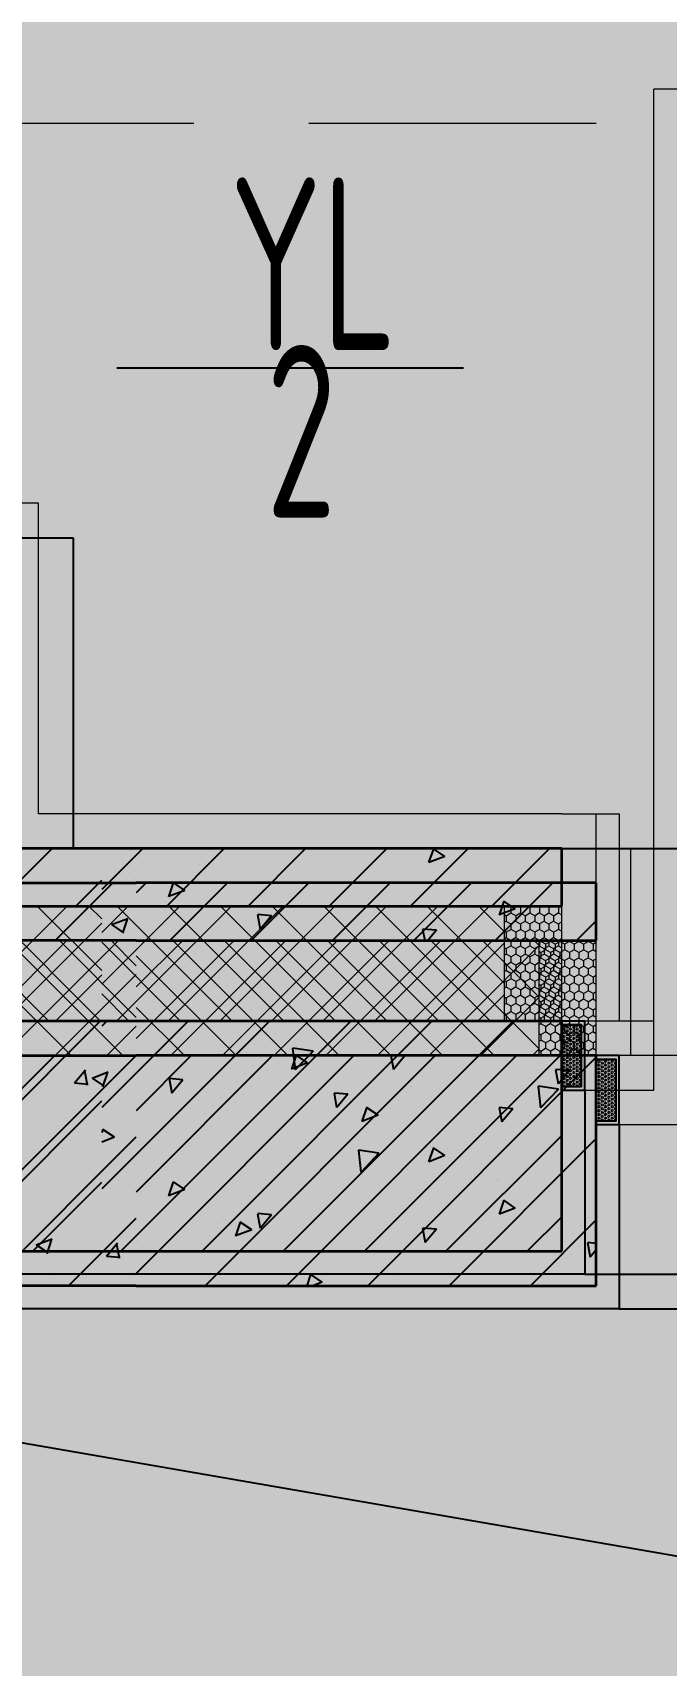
# Model space of a CAD drawing. Header units: inches. Extents: x 143994 to 247866, y 243815 to 272761.
# Drawn here: x 172965 to 173517, y 261216 to 262635 of the extents above; entities that cross this region are included whole.
import ezdxf

# ---------------------------------------------------------------- set-up
doc = ezdxf.new("R2010")
doc.units = ezdxf.units.IN
doc.header["$LTSCALE"] = 1000
doc.header["$MEASUREMENT"] = 0
doc.linetypes.add('DASH', pattern=[0.35, 0.25, -0.1])
doc.layers.get('DEFPOINTS').update_dxf_attribs({"color": 62})
for name, color, linetype in [('0-建筑1F', 127, 'Continuous'), ('0-建筑2F', 127, 'Continuous'), ('00雨水标注', 3, 'Continuous'), ('A-S-face(建筑粉刷线)', 136, 'Continuous'), ('A-Wall-Patn', 255, 'Continuous'), ('I-finish', 8, 'Continuous'), ('PUB_HATCH', 8, 'Continuous')]:
    doc.layers.add(name, color=color, linetype=linetype)
for name, color, linetype, lineweight in [('A-M-Stone', 11, 'Continuous', 15), ('A-Wall', 254, 'Continuous', 35), ('MQ-HZ幕墙绘制', 6, 'Continuous', 13), ('W-保温层', 8, 'Continuous', 13), ('散水线', 8, 'Continuous', 15)]:
    doc.layers.add(name, color=color, linetype=linetype, lineweight=lineweight)
doc.styles.add('ECADI', font='hzs.shx', dxfattribs={"width": 0.7, "bigfont": 'hztxt.shx'})

# ---------------------------------------------------------------- blocks, each defined once
blk = doc.blocks.new('QWQW8EF')
at = {"layer": '00雨水标注'}
blk.add_line((654271.4, -499237.2), (653969.9, -499237.2), dxfattribs=at)
at = {"layer": '00雨水标注', "style": 'ECADI', "width": 0.7}
for s, p in [('YL', (654068, -499221.5)), ('2', (654099.9, -499367.1))]:
    blk.add_text(s, height=150, rotation=0, dxfattribs=at).set_placement(p)
blk = doc.blocks.new('144')
at = {"layer": 'MQ-HZ幕墙绘制'}
h = blk.add_hatch(dxfattribs=at)
h.set_pattern_fill('HONEY', color=127, scale=3, angle=-90)
h.set_pattern_definition([(270, (1035526.5767, -380926.782), (4.124445, -7.14375), [4.7625, -9.525]), (30, (1035526.5767, -380926.782), (4.12444648, 7.143749147), [4.7625, -9.525]), (330, (1035526.5767, -380926.782), (8.24889148, -8.53e-07), [-9.525, 4.7625])])
h.paths.add_polyline_path([(654386.9, -378410.3), (654386.9, -378310.3), (654336.9, -378310.3), (654336.9, -378410.3)])
h = blk.add_hatch(dxfattribs=at)
h.set_pattern_fill('HEX', color=127, angle=-180, style=0)
h.set_pattern_definition([(180, (654562.314, -379591.232), (-6e-16, -1.649778), [0.9525, -1.905]), (300, (654562.314, -379591.232), (1.4287497, 0.824889), [0.9525, -1.905]), (240, (654561.3615, -379591.232), (1.4287497, -0.824889), [0.9525, -1.905])])
h.paths.add_polyline_path([(654386.9, -378413.3), (654386.9, -378467.3), (654403.9, -378467.3), (654403.9, -378413.3)])
at = {"layer": 'A-M-Stone', "color": 127}
for p, q in [((653931.9, -377960.3), (652931.9, -377960.3)), ((653931.9, -378230.3), (653931.9, -377960.3)), ((653986.9, -378230.3), (653931.9, -378230.3)), ((654386.9, -378230.3), (653986.9, -378230.3)), ((654386.9, -378230.3), (654416.9, -378230.3))]:
    blk.add_line(p, q, dxfattribs=at)
at = {"layer": 'A-S-face(建筑粉刷线)', "color": 127}
for p, q in [((653986.9, -378630.3), (653211.9, -378630.3)), ((654386.9, -378630.3), (653986.9, -378630.3))]:
    blk.add_line(p, q, dxfattribs=at)
blk.add_lwpolyline([(654406.9, -378470.3), (654406.9, -378630.3), (654386.9, -378630.3)], dxfattribs=at)
at = {"layer": 'A-Wall', "color": 127}
for p, q in [((653986.9, -378260.3), (653901.9, -378260.3)), ((654386.9, -378260.3), (653986.9, -378260.3)), ((654386.9, -378310.3), (654386.9, -378260.3)), ((652586.9, -378310.3), (653986.9, -378310.3)), ((653986.9, -378310.3), (654386.9, -378310.3)), ((653986.9, -378410.3), (652586.9, -378410.3)), ((654386.9, -378410.3), (653986.9, -378410.3)), ((654386.9, -378610.3), (654386.9, -378410.3)), ((652586.9, -378610.3), (653986.9, -378610.3)), ((653986.9, -378610.3), (654386.9, -378610.3))]:
    blk.add_line(p, q, dxfattribs=at)
at = {"layer": 'MQ-HZ幕墙绘制', "color": 127}
for p, q in [((654466.9, -378440.3), (654466.9, -377600.3)), ((654416.9, -378410.3), (654416.9, -378230.3)), ((654416.9, -378230.3), (654436.9, -378230.3)), ((654436.9, -378230.3), (654436.9, -378410.3)), ((654466.9, -378410.3), (654406.9, -378410.3)), ((654406.9, -378410.3), (654406.9, -378470.3)), ((654436.9, -378410.3), (654416.9, -378410.3)), ((654466.9, -378470.3), (654466.9, -378410.3)), ((654406.9, -378470.3), (654466.9, -378470.3))]:
    blk.add_line(p, q, dxfattribs=at)
blk.add_lwpolyline([(654386.9, -378410.3), (654386.9, -378310.3), (654336.9, -378310.3), (654336.9, -378410.3)], close=True, dxfattribs=at)
at = {"layer": 'MQ-HZ幕墙绘制', "color": 127, "lineweight": -3}
blk.add_lwpolyline([(654406.9, -378470.3), (654406.9, -378410.3), (654389.9, -378410.3), (654389.9, -378410.3), (654386.9, -378410.3), (654386.9, -378413.3), (654403.9, -378413.3), (654403.9, -378467.3), (654386.9, -378467.3), (654386.9, -378470.3), (654389.9, -378470.3), (654389.9, -378470.3), (654406.9, -378470.3, 0.000051)], format="xyb", dxfattribs=at)
at = {"layer": 'MQ-HZ幕墙绘制', "color": 127}
blk.add_arc((654469.7, -378437.5), 837.3, 359.8126, 90.1874, dxfattribs=at)
at = {"layer": 'PUB_HATCH', "color": 127, "linetype": 'Continuous'}
for p, q in [((653893.7, -378310.3), (653943.7, -378260.3)), ((654022.7, -378260.3), (653986.9, -378296)), ((654093.4, -378260.3), (654043.4, -378310.3)), ((654164.1, -378260.3), (654114.1, -378310.3)), ((654234.8, -378260.3), (654184.8, -378310.3)), ((654305.5, -378260.3), (654255.5, -378310.3)), ((654275.3, -378260.5), (654271.2, -378272.5)), ((654285.3, -378267.2), (654271.3, -378272.5)), ((654285.3, -378267.2), (654275.4, -378260.5)), ((654376.2, -378260.3), (654326.2, -378310.3)), ((654378.8, -378262.7), (654378.8, -378262.7)), ((653984.9, -378278.8), (653984.9, -378278.8)), ((654071.6, -378274), (654071.6, -378274)), ((654252.5, -378279.3), (654252.5, -378279.3)), ((654367.3, -378281), (654367.3, -378281)), ((653964.4, -378310.3), (653986.9, -378287.7)), ((654016.6, -378287.5), (654016.6, -378287.5)), ((654123.3, -378292), (654123.3, -378292)), ((654126.6, -378295.9), (654126.6, -378295.9)), ((654202.4, -378285.9), (654202.4, -378285.9)), ((654230.1, -378296.5), (654230.1, -378296.5)), ((653971.5, -378302.3), (653971.5, -378302.3)), ((654250.7, -378301), (654250.7, -378301)), ((654336.9, -378301.1), (654336.9, -378301.1)), ((654376.7, -378298.7), (654376.7, -378298.7)), ((653785.6, -378610.3), (653985.6, -378410.3)), ((654132.7, -378410.3), (653986.9, -378556)), ((654062, -378410.3), (653986.9, -378485.3)), ((653991.2, -378410.3), (653986.9, -378414.6)), ((654203.4, -378410.3), (654003.4, -378610.3)), ((654274.1, -378410.3), (654074.1, -378610.3)), ((654344.8, -378410.3), (654144.8, -378610.3)), ((654055.5, -378421.4), (654055.5, -378421.4)), ((654094.3, -378417.8), (654094.3, -378417.8)), ((654105.6, -378414.8), (654105.6, -378414.8)), ((654375.5, -378421.6), (654375.5, -378421.6)), ((653948, -378425.4), (653948, -378425.4)), ((654152.9, -378433.7), (654155.1, -378452.7)), ((654170.7, -378436.4), (654153, -378433.7)), ((654170.7, -378436.4), (654155.2, -378452.7)), ((654386.9, -378438.9), (654215.5, -378610.3)), ((654280.6, -378438.4), (654280.6, -378438.4)), ((654381.6, -378425.6), (654381.6, -378425.6)), ((653943.1, -378449.4), (653943.1, -378449.4)), ((654155.9, -378439.9), (654151.9, -378452)), ((654165.9, -378446.6), (654151.9, -378452)), ((654165.9, -378446.6), (654156, -378439.9)), ((654176.7, -378453.4), (654176.7, -378453.4)), ((654258.9, -378441.7), (654258.9, -378441.7)), ((653937.2, -378455.8), (653937.2, -378455.8)), ((654045.5, -378460.3), (654047.8, -378472.9)), ((654057.5, -378461.4), (654045.6, -378460.3)), ((654057.5, -378461.4), (654047.9, -378472.9)), ((654074, -378467.5), (654074, -378467.5)), ((654142.3, -378461.7), (654142.3, -378461.7)), ((654255, -378467.1), (654255, -378467.1)), ((654305.1, -378460.5), (654305.1, -378460.5)), ((654366.3, -378466.8), (654368.5, -378485.8)), ((654384.2, -378469.5), (654366.4, -378466.8)), ((653856.3, -378610.3), (653986.9, -378479.7)), ((653985.3, -378476.3), (653985.3, -378476.3)), ((653991.8, -378468.2), (653991.8, -378468.2)), ((654025.6, -378481.7), (654025.6, -378481.7)), ((654098.5, -378472.7), (654098.5, -378472.7)), ((654179.3, -378477), (654179.3, -378477)), ((654188.9, -378472.9), (654191.2, -378485.4)), ((654201, -378473.9), (654189, -378472.9)), ((654201, -378473.9), (654191.3, -378485.4)), ((654205.3, -378477.2), (654205.3, -378477.2)), ((654312.1, -378481.7), (654312.1, -378481.7)), ((654384.2, -378469.5), (654368.6, -378485.8)), ((654052.9, -378493.7), (654052.9, -378493.7)), ((654332.4, -378485.4), (654334.7, -378498)), ((654344.4, -378486.5), (654332.5, -378485.4)), ((654344.4, -378486.5), (654334.8, -378498)), ((654379.2, -378492.2), (654379.2, -378492.2)), ((653986, -378510.1), (653986, -378510.1)), ((653987.9, -378504.4), (653986.9, -378507.2)), ((653997.9, -378511.1), (653987.9, -378504.4)), ((654002.9, -378500.2), (654002.9, -378500.2)), ((654278.1, -378505), (654278.1, -378505)), ((654386.9, -378509.6), (654286.2, -378610.3)), ((653997.9, -378511.1), (653986.9, -378515.4)), ((654174.3, -378520), (654174.3, -378520)), ((654275.3, -378520.5), (654271.2, -378532.5)), ((654285.3, -378527.2), (654275.4, -378520.5)), ((654378.8, -378522.7), (654378.8, -378522.7)), ((654071.6, -378534), (654071.6, -378534)), ((654285.3, -378527.2), (654271.3, -378532.5)), ((653927, -378610.3), (653986.9, -378550.4)), ((654016.6, -378547.5), (654016.6, -378547.5)), ((654123.3, -378552), (654123.3, -378552)), ((654202.4, -378545.9), (654202.4, -378545.9)), ((654252.5, -378539.3), (654252.5, -378539.3)), ((654367.3, -378541), (654367.3, -378541)), ((653955.7, -378559.3), (653955.7, -378559.3)), ((654126.6, -378555.9), (654126.6, -378555.9)), ((654230.1, -378556.5), (654230.1, -378556.5)), ((654250.7, -378561), (654250.7, -378561)), ((654336.9, -378561.1), (654336.9, -378561.1)), ((654376.7, -378558.7), (654376.7, -378558.7)), ((653983.6, -378576.7), (653983.6, -378576.7)), ((654000.3, -378572.5), (654000.3, -378572.5)), ((654058.8, -378574.4), (654058.8, -378574.4)), ((654134, -378581), (654134, -378581)), ((654165.5, -378578.9), (654165.5, -378578.9)), ((654275.7, -378571.5), (654275.7, -378571.5)), ((654386.9, -378580.3), (654356.9, -378610.3)), ((654107.2, -378585), (654103.2, -378597.1)), ((654117.3, -378591.7), (654103.3, -378597)), ((654117.3, -378591.7), (654107.3, -378585)), ((654171.8, -378586.5), (654171.8, -378586.5)), ((654272.3, -378583.4), (654272.3, -378583.4)), ((654379, -378587.9), (654379, -378587.9)), ((653958.3, -378596.9), (653958.3, -378596.9)), ((654017.4, -378601), (654017.4, -378601)), ((654069.1, -378600.6), (654069.1, -378600.6)), ((654326.1, -378601.6), (654326.1, -378601.6))]:
    blk.add_line(p, q, dxfattribs=at)
at = {"layer": 'PUB_HATCH', "color": 127}
blk.add_line((654406.9, -378630.3), (655366.9, -378630.3), dxfattribs=at)
at = {"layer": 'W-保温层', "color": 127, "linetype": 'Continuous'}
for p, q in [((653941, -378410.3), (653841, -378310.3)), ((653856.9, -378410.3), (653956.9, -378310.3)), ((653985.9, -378410.3), (653885.9, -378310.3)), ((653986.9, -378366.4), (653930.8, -378310.3)), ((653986.9, -378321.5), (653975.7, -378310.3)), ((654054.8, -378310.3), (653986.9, -378378.2)), ((654009.9, -378310.3), (653986.9, -378333.3)), ((654099.7, -378310.3), (653999.7, -378410.3)), ((654000.4, -378310.3), (654100.4, -378410.3)), ((654144.6, -378310.3), (654044.6, -378410.3)), ((654045.3, -378310.3), (654145.3, -378410.3)), ((654189.5, -378310.3), (654089.5, -378410.3)), ((654090.2, -378310.3), (654190.2, -378410.3)), ((654234.4, -378310.3), (654134.4, -378410.3)), ((654135.1, -378310.3), (654235.1, -378410.3)), ((654279.3, -378310.3), (654179.3, -378410.3)), ((654180, -378310.3), (654280, -378410.3)), ((654324.2, -378310.3), (654224.2, -378410.3)), ((654224.9, -378310.3), (654324.9, -378410.3)), ((654269.8, -378310.3), (654336.9, -378377.4)), ((654314.7, -378310.3), (654336.9, -378332.5)), ((653901.8, -378410.3), (653986.9, -378325.1)), ((653986.9, -378341.7), (654055.5, -378410.3)), ((654336.9, -378342.5), (654269.1, -378410.3)), ((653946.7, -378410.3), (653986.9, -378370)), ((653986.9, -378386.6), (654010.6, -378410.3)), ((654336.9, -378387.4), (654314, -378410.3))]:
    blk.add_line(p, q, dxfattribs=at)
at = {"layer": '散水线', "color": 127, "linetype": 'DASH'}
blk.add_line((658966.9, -377630.3), (653211.9, -377630.3), dxfattribs=at)
blk = doc.blocks.new('1442323')
at = {"layer": 'MQ-HZ幕墙绘制'}
h = blk.add_hatch(dxfattribs=at)
h.set_pattern_fill('HONEY', color=127, scale=3, angle=-90)
h.set_pattern_definition([(270, (1077576.5767, -381015.8117), (4.124445, -7.14375), [4.7625, -9.525]), (30, (1077576.5767, -381015.8117), (4.12444648, 7.143749147), [4.7625, -9.525]), (330, (1077576.5767, -381015.8117), (8.24889148, -8.53e-07), [-9.525, 4.7625])])
h.paths.add_polyline_path([(696436.9, -378499.3), (696436.9, -378399.3), (696386.9, -378399.3), (696386.9, -378499.3)])
h = blk.add_hatch(dxfattribs=at)
h.set_pattern_fill('HEX', color=127, angle=-180, style=0)
h.set_pattern_definition([(180, (696612.314, -379680.2616), (-6e-16, -1.649778), [0.9525, -1.905]), (300, (696612.314, -379680.2616), (1.4287497, 0.824889), [0.9525, -1.905]), (240, (696611.3615, -379680.2616), (1.4287497, -0.824889), [0.9525, -1.905])])
h.paths.add_polyline_path([(696436.9, -378502.3), (696436.9, -378556.3), (696453.9, -378556.3), (696453.9, -378502.3)])
at = {"layer": 'A-M-Stone', "color": 127}
for p, q in [((695856.9, -378319.3), (696036.9, -378319.3)), ((696436.9, -378319.3), (696036.9, -378319.3)), ((696466.9, -378319.3), (696436.9, -378319.3)), ((696466.9, -378499.3), (696466.9, -378319.3))]:
    blk.add_line(p, q, dxfattribs=at)
at = {"layer": 'A-S-face(建筑粉刷线)', "color": 127}
for p, q in [((696036.9, -378719.3), (695261.9, -378719.3)), ((696436.9, -378719.3), (696036.9, -378719.3))]:
    blk.add_line(p, q, dxfattribs=at)
blk.add_lwpolyline([(696456.9, -378559.3), (696456.9, -378719.3), (696436.9, -378719.3)], dxfattribs=at)
at = {"layer": 'A-Wall', "color": 127}
for p, q in [((695826.9, -378349.3), (696036.9, -378349.3)), ((696436.9, -378349.3), (696036.9, -378349.3)), ((696436.9, -378399.3), (696436.9, -378349.3)), ((696036.9, -378399.3), (694636.9, -378399.3)), ((696036.9, -378399.3), (694636.9, -378399.3)), ((696036.9, -378399.3), (696436.9, -378399.3)), ((694636.9, -378499.3), (696036.9, -378499.3)), ((696436.9, -378499.3), (696036.9, -378499.3)), ((696436.9, -378699.3), (696436.9, -378499.3)), ((696036.9, -378699.3), (694636.9, -378699.3)), ((696036.9, -378699.3), (696436.9, -378699.3))]:
    blk.add_line(p, q, dxfattribs=at)
at = {"layer": 'I-finish', "color": 127}
blk.add_line((696994.3, -379018.8), (695261.9, -378719.3), dxfattribs=at)
at = {"layer": 'MQ-HZ幕墙绘制', "color": 127}
for p, q in [((696516.9, -378499.3), (696456.9, -378499.3)), ((696456.9, -378499.3), (696456.9, -378559.3)), ((696456.9, -378559.3), (696516.9, -378559.3))]:
    blk.add_line(p, q, dxfattribs=at)
blk.add_lwpolyline([(696436.9, -378499.3), (696436.9, -378399.3), (696386.9, -378399.3), (696386.9, -378499.3)], close=True, dxfattribs=at)
at = {"layer": 'MQ-HZ幕墙绘制', "color": 127, "lineweight": -3}
blk.add_lwpolyline([(696456.9, -378559.3), (696456.9, -378499.3), (696439.9, -378499.3), (696439.9, -378499.3), (696436.9, -378499.3), (696436.9, -378502.3), (696453.9, -378502.3), (696453.9, -378556.3), (696436.9, -378556.3), (696436.9, -378559.3), (696439.9, -378559.3), (696439.9, -378559.3), (696456.9, -378559.3, 0.000051)], format="xyb", dxfattribs=at)
at = {"layer": 'PUB_HATCH', "color": 127}
for p, q in [((696466.9, -378319.3), (697406.9, -378319.3)), ((696456.9, -378719.3), (697416.9, -378719.3))]:
    blk.add_line(p, q, dxfattribs=at)
at = {"layer": 'PUB_HATCH', "color": 127, "linetype": 'Continuous'}
for p, q in [((695966.5, -378399.3), (696016.5, -378349.3)), ((696045.5, -378349.3), (696036.9, -378357.9)), ((696069, -378349.3), (696065, -378361.2)), ((696116.2, -378349.3), (696066.2, -378399.3)), ((696079.1, -378355.8), (696069.6, -378349.3)), ((696186.9, -378349.3), (696136.9, -378399.3)), ((696257.7, -378349.3), (696207.7, -378399.3)), ((696328.4, -378349.3), (696278.4, -378399.3)), ((696314.7, -378352.4), (696314.7, -378352.4)), ((696399.1, -378349.3), (696349.1, -378399.3)), ((696079.1, -378355.8), (696065.1, -378361.1)), ((696227.1, -378356.8), (696227.1, -378356.8)), ((696236.3, -378367), (696236.3, -378367)), ((696238.9, -378362.4), (696238.9, -378362.4)), ((696356.5, -378365.1), (696352.5, -378377.2)), ((696366.5, -378371.8), (696356.6, -378365.1)), ((695996.7, -378377.5), (695996.7, -378377.5)), ((696015.5, -378385.5), (696029.5, -378380.2)), ((696025.2, -378392.8), (696029.2, -378380.7)), ((696112.6, -378379), (696112.6, -378379)), ((696124.4, -378370.9), (696124.4, -378370.9)), ((696142.5, -378376.8), (696144.8, -378389.3)), ((696154.5, -378377.8), (696142.6, -378376.7)), ((696154.5, -378377.8), (696144.9, -378389.3)), ((696366.5, -378371.8), (696352.5, -378377.1)), ((696436.9, -378382.2), (696419.8, -378399.3)), ((695950.3, -378393), (695950.3, -378393)), ((696015.5, -378385.5), (696025.5, -378392.2)), ((696062.5, -378385.6), (696062.5, -378385.6)), ((696119.7, -378387), (696119.7, -378387)), ((696285.9, -378389.3), (696287.8, -378399.3)), ((696298, -378390.3), (696286, -378389.3)), ((696298, -378390.3), (696290.4, -378399.3)), ((696429.6, -378395.6), (696429.6, -378395.6)), ((695766, -378699.3), (695966, -378499.3)), ((695836.7, -378699.3), (696036.7, -378499.3)), ((696226.2, -378499.3), (696036.9, -378688.6)), ((696155.5, -378499.3), (696036.9, -378617.9)), ((696084.8, -378499.3), (696036.9, -378547.2)), ((696296.9, -378499.3), (696096.9, -378699.3)), ((696367.7, -378499.3), (696167.7, -378699.3)), ((696436.9, -378500.8), (696238.4, -378699.3)), ((696244.6, -378507.6), (696244.6, -378507.6)), ((696258.3, -378499.3), (696260.5, -378511.4)), ((696270.2, -378499.9), (696260.6, -378511.4)), ((696270.2, -378499.9), (696263.5, -378499.3)), ((696283.1, -378501.1), (696283.1, -378501.1)), ((696389.8, -378505.6), (696389.8, -378505.6)), ((695983.3, -378523.1), (695992.9, -378511.6)), ((695983.3, -378523.1), (695995.2, -378524.1)), ((695994.6, -378525.2), (695992.3, -378512.6)), ((695998.6, -378518.9), (696012.6, -378513.5)), ((695998.6, -378518.9), (696008.5, -378525.6)), ((696007.9, -378526.6), (696012, -378514.5)), ((696029.1, -378511.8), (696029.1, -378511.8)), ((696401.6, -378511.4), (696403.9, -378524)), ((696413.7, -378512.4), (696401.7, -378511.4)), ((696413.7, -378512.4), (696404, -378523.9)), ((696434.4, -378522.4), (696434.4, -378522.4)), ((695989.4, -378529.6), (695989.4, -378529.6)), ((696127.9, -378527.7), (696127.9, -378527.7)), ((696333.4, -378535.2), (696333.4, -378535.2)), ((696367.3, -378533.5), (696367.3, -378533.5)), ((696417.3, -378526.9), (696417.3, -378526.9)), ((695957, -378546.4), (695957, -378546.4)), ((696229.5, -378550.2), (696229.5, -378550.2)), ((696237.1, -378544.6), (696233.1, -378556.7)), ((696247.2, -378551.2), (696233.2, -378556.6)), ((696247.2, -378551.2), (696237.2, -378544.5)), ((696291.5, -378543.5), (696291.5, -378543.5)), ((695953.3, -378559.4), (695953.3, -378559.4)), ((696031.6, -378556.4), (696031.6, -378556.4)), ((696115.1, -378566.7), (696115.1, -378566.7)), ((696126.8, -378564.3), (696126.8, -378564.3)), ((696165.2, -378560.1), (696165.2, -378560.1)), ((695907.4, -378699.3), (696036.9, -378569.8)), ((696039.4, -378576.7), (696039.4, -378576.7)), ((696094.3, -378571.4), (696094.3, -378571.4)), ((696201.1, -378575.9), (696201.1, -378575.9)), ((696307.9, -378580.4), (696307.9, -378580.4)), ((696436.9, -378571.5), (696309.1, -378699.3)), ((695976.5, -378590.7), (695976.5, -378590.7)), ((696026.5, -378584.1), (696026.5, -378584.1)), ((696230.1, -378581.5), (696232.3, -378600.5)), ((696247.9, -378584.2), (696230.2, -378581.5)), ((696247.9, -378584.2), (696232.4, -378600.5)), ((696414.6, -378584.9), (696414.6, -378584.9)), ((696432, -378589), (696432, -378589)), ((696001.3, -378603.3), (696001.3, -378603.3)), ((696069.1, -378609.1), (696065, -378621.2)), ((696079.1, -378615.8), (696069.2, -378609)), ((696136.5, -378598.3), (696136.5, -378598.3)), ((696243.3, -378602.8), (696243.3, -378602.8)), ((696331, -378601.8), (696331, -378601.8)), ((696350, -378607.3), (696350, -378607.3)), ((696353, -378607), (696353, -378607)), ((696364.7, -378605.8), (696364.7, -378605.8)), ((695954.6, -378613), (695954.6, -378613)), ((696079.1, -378615.8), (696065.1, -378621.1)), ((696227.1, -378616.8), (696227.1, -378616.8)), ((696238.9, -378622.4), (696238.9, -378622.4)), ((696314.7, -378612.4), (696314.7, -378612.4)), ((695949.6, -378631.2), (695949.6, -378631.2)), ((696124.4, -378630.9), (696124.4, -378630.9)), ((696142.5, -378636.8), (696144.8, -378649.3)), ((696154.5, -378637.8), (696142.6, -378636.7)), ((696154.5, -378637.8), (696144.9, -378649.3)), ((696236.3, -378627), (696236.3, -378627)), ((696356.5, -378625.1), (696352.5, -378637.2)), ((696366.5, -378631.8), (696352.5, -378637.1)), ((696366.5, -378631.8), (696356.6, -378625.1)), ((695978.1, -378699.3), (696036.9, -378640.5)), ((696062.5, -378645.6), (696062.5, -378645.6)), ((696112.6, -378639), (696112.6, -378639)), ((696119.7, -378647), (696119.7, -378647)), ((696285.9, -378649.3), (696288.2, -378661.9)), ((696298, -378650.3), (696286, -378649.3)), ((696298, -378650.3), (696288.3, -378661.8)), ((696436.9, -378642.2), (696379.8, -378699.3)), ((695949.9, -378663.9), (695963.9, -378658.5)), ((695949.9, -378663.9), (695959.9, -378670.6)), ((695959.3, -378671.7), (695963.3, -378659.6)), ((695973.9, -378663), (695973.9, -378663)), ((696011, -378673.5), (696020.7, -378662)), ((696022.4, -378675.6), (696020.1, -378663.1)), ((696429.4, -378661.9), (696431.7, -378674.4)), ((696436.9, -378662.5), (696429.5, -378661.8)), ((696429.6, -378655.6), (696429.6, -378655.6)), ((695952.2, -378679.5), (695952.2, -378679.5)), ((696011, -378673.5), (696023, -378674.6)), ((696328.5, -378668.4), (696328.5, -378668.4)), ((696429.3, -378676.9), (696429.3, -378676.9)), ((696436.9, -378668.2), (696431.8, -378674.4)), ((695961, -378693.3), (695961, -378693.3)), ((696188.5, -378689.6), (696185.2, -378699.3)), ((696198.5, -378696.3), (696188.6, -378689.6)), ((696224.7, -378683.4), (696224.7, -378683.4)), ((696262, -378691.3), (696262, -378691.3)), ((696312.1, -378684.7), (696312.1, -378684.7)), ((696122, -378697.4), (696122, -378697.4)), ((696198.5, -378696.3), (696190.6, -378699.3)), ((696312.7, -378697), (696312.7, -378697))]:
    blk.add_line(p, q, dxfattribs=at)
at = {"layer": 'W-保温层', "color": 127, "linetype": 'Continuous'}
for p, q in [((695876.5, -378499.3), (695976.5, -378399.3)), ((695980.3, -378499.3), (695880.3, -378399.3)), ((695921.4, -378499.3), (696021.4, -378399.3)), ((696025.2, -378499.3), (695925.2, -378399.3)), ((696036.9, -378466.1), (695970.1, -378399.3)), ((696036.9, -378421.2), (696015, -378399.3)), ((696122.2, -378399.3), (696036.9, -378484.6)), ((696077.3, -378399.3), (696036.9, -378439.7)), ((696167.1, -378399.3), (696067.1, -378499.3)), ((696068.6, -378399.3), (696168.6, -378499.3)), ((696212, -378399.3), (696112, -378499.3)), ((696113.5, -378399.3), (696213.5, -378499.3)), ((696256.9, -378399.3), (696156.9, -378499.3)), ((696158.4, -378399.3), (696258.4, -378499.3)), ((696301.8, -378399.3), (696201.8, -378499.3)), ((696203.3, -378399.3), (696303.3, -378499.3)), ((696346.7, -378399.3), (696246.7, -378499.3)), ((696248.2, -378399.3), (696348.2, -378499.3)), ((696386.9, -378404), (696291.6, -378499.3)), ((696293.1, -378399.3), (696386.9, -378493.1)), ((696338, -378399.3), (696386.9, -378448.2)), ((696382.9, -378399.3), (696386.9, -378403.3)), ((696036.9, -378412.5), (696123.7, -378499.3)), ((695966.3, -378499.3), (696036.9, -378428.7)), ((696386.9, -378448.9), (696336.5, -378499.3)), ((696036.9, -378457.4), (696078.8, -378499.3)), ((696011.2, -378499.3), (696036.9, -378473.6)), ((696386.9, -378493.8), (696381.4, -378499.3))]:
    blk.add_line(p, q, dxfattribs=at)

msp = doc.modelspace()

# ---------------------------------------------------------------- hatches: boundary and pattern name
at = {"layer": 'DEFPOINTS'}
h = msp.add_hatch(dxfattribs=at)
h.set_pattern_fill('ANSI31', color=250)
h.set_pattern_definition([(45, (-65482.5842, -4e-05), (-1.122532015, 1.122532015), [])])
h.paths.add_polyline_path([(182383.45, 243814.78), (157803.44, 243814.78), (157803.44, 270814.78), (182383.45, 270814.78)])

# ---------------------------------------------------------------- linework, layer by layer
at = {"layer": 'A-Wall-Patn', "color": 11}
msp.add_lwpolyline([(150345.62, 253131.1), (150345.62, 260486.1), (152475.62, 260486.1), (152475.62, 264126.1), (156915.62, 264126.1), (156915.62, 264396.1), (157915.62, 264396.1), (157915.62, 260436.1), (159725.62, 260436.1), (159725.62, 264126.1), (165235.62, 264126.1), (165235.62, 258286.1), (166875.62, 258286.1), (166875.62, 261926.1), (172000.62, 261926.1), (172000.62, 262196.1), (173000.62, 262196.1), (173000.62, 261926.1), (177435.62, 261926.1), (177435.62, 258286.1), (179565.62, 258286.1), (179565.62, 250931.1)], dxfattribs=at)

# ---------------------------------------------------------------- block references
msp.add_blockref('QWQW8EF', (-480931.31, 761580.81))
at = {"layer": '0-建筑1F'}
msp.add_blockref('144', (-480961.31, 640186.38), dxfattribs=at)
at = {"layer": '0-建筑2F'}
msp.add_blockref('1442323', (-522981.31, 640245.41), dxfattribs=at)

doc.saveas('drawing.dxf')
